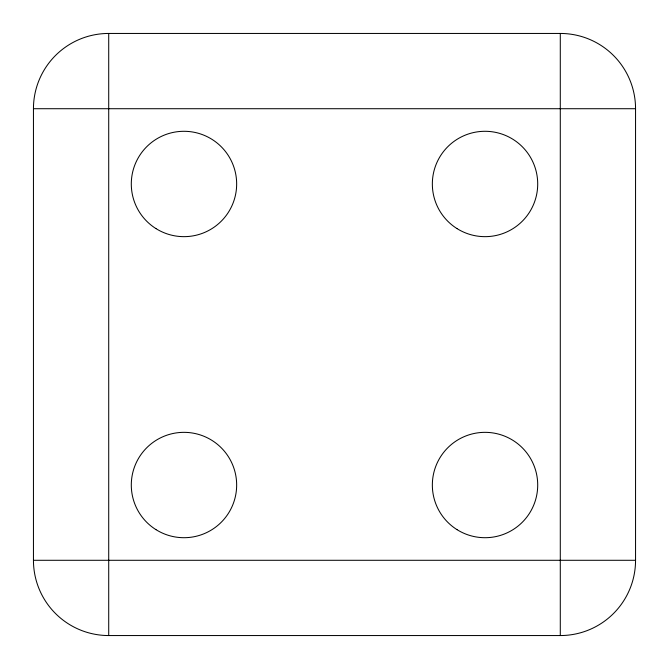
<?xml version="1.0" encoding="UTF-8"?>
<svg xmlns="http://www.w3.org/2000/svg" width="669" height="669" viewBox="0 0 669 669"><rect width="100%" height="100%" fill="white"/><g stroke="black" fill="none" stroke-linecap="round" stroke-linejoin="round"><path stroke-width="1" d="M108.713 33.45L560.288 33.45A75.263 75.263 0 0 1 635.55 108.713L635.55 560.288A75.263 75.263 0 0 1 560.288 635.55L108.713 635.55A75.263 75.263 0 0 1 33.45 560.288L33.45 108.713A75.263 75.263 0 0 1 108.713 33.45L108.713 635.55M33.45 108.713L635.55 108.713M33.45 560.288L635.55 560.288M560.288 33.45L560.288 635.55M155.986 529.656A52.684 52.684 0 0 0 236.625 486.948A52.684 52.684 0 0 0 159.314 438.471A52.684 52.684 0 0 0 155.986 529.656M457.036 529.656A52.684 52.684 0 0 0 537.675 486.948A52.684 52.684 0 0 0 460.364 438.471A52.684 52.684 0 0 0 457.036 529.656M457.036 228.606A52.684 52.684 0 0 0 537.675 185.898A52.684 52.684 0 0 0 460.364 137.421A52.684 52.684 0 0 0 457.036 228.606M155.986 228.606A52.684 52.684 0 0 0 236.625 185.898A52.684 52.684 0 0 0 159.314 137.421A52.684 52.684 0 0 0 155.986 228.606"/></g></svg>
